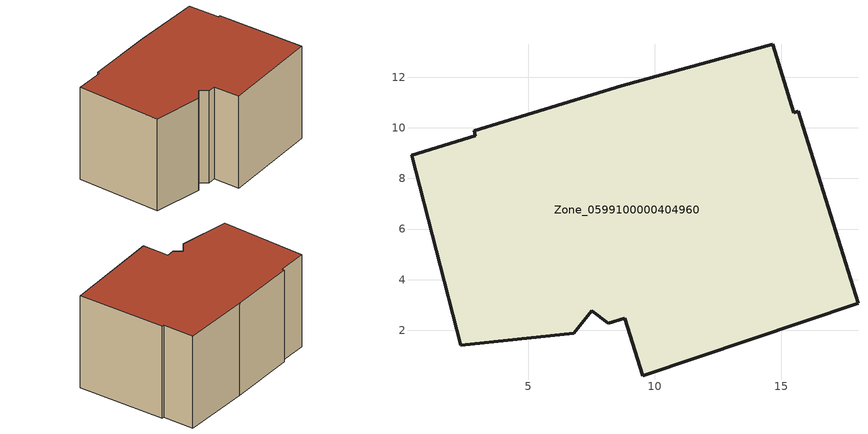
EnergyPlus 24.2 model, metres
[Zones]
Zone_0599100000404960
 floor ground (C_G): 14.66,13.29 15.5,10.6 15.68,10.66 18.04,3.07 9.53,0.21 8.82,2.48 8.16,2.28 7.52,2.77 6.82,1.89 2.34,1.41 0.4,8.92 2.92,9.68 2.87,9.87 8.71,11.67 z0
 wall outside (C_F): 15.5,10.6 14.66,13.29 8.71,11.67 2.87,9.87 2.92,9.68 0.4,8.92 2.34,1.41 6.82,1.89 7.52,2.77 8.16,2.28 8.82,2.48 9.53,0.21 18.04,3.07 15.68,10.66 15.5,10.6 z0:8.56
 roof outside (C_R): 0.4,8.92 2.34,1.41 6.82,1.89 7.52,2.77 8.16,2.28 8.82,2.48 9.53,0.21 18.04,3.07 15.68,10.66 15.5,10.6 14.66,13.29 8.71,11.67 2.87,9.87 2.92,9.68 z8.56
[BUILDING]
Pand.0599100000404960: North Axis=0; Terrain=City; Loads Convergence Tolerance Value=0.04; Temperature Convergence Tolerance Value=0.4; Solar Distribution=FullExterior; Maximum Number of Warmup Days=25; Minimum Number of Warmup Days=1
[Site:Location]
Rotterdam.The.Hague.AP_ZH_NLD Design_Conditions: Latitude=51.96; Longitude=4.45; Time Zone=1; Elevation=-4.5
[SITE:GROUNDTEMPERATURE:BUILDINGSURFACE]
18, 18, 18, 18, 18, 18, 18, 18, 18, 18, 18, 18
[MATERIAL] Thermal Absorptance=0.9; Solar Absorptance=0.7; Visible Absorptance=0.7
Name | Roughness | Thickness | Conductivity | Density | Specific Heat
G.D.1992-2005 | MediumSmooth | 0.15 | 0.06 | 540 | 1210
F.D.1992-2005 | Rough | 0.3 | 0.12 | 1920 | 840
R.D.1992-2005 | MediumRough | 0.2 | 0.08 | 1500 | 1000
[CONSTRUCTION]
C_G: G.D.1992-2005
C_F: F.D.1992-2005
C_R: R.D.1992-2005
[ZONE]
Zone_0599100000404960: Type=1; Multiplier=1; Ceiling Height=Autocalculate; Volume=Autocalculate; Floor Area=autocalculate; Part of Total Floor Area=Yes
[ZONEINFILTRATION:DESIGNFLOWRATE]
Infil_Zone_0599100000404960: Zone or ZoneList or Space or SpaceList=Zone_0599100000404960; Schedule=AlwaysOn; Design Flow Rate Calculation Method=Flow/Area; Flow Rate per Floor Area=0.0021; Constant Term Coefficient=1; Temperature Term Coefficient=0; Velocity Term Coefficient=0; Velocity Squared Term Coefficient=0
[HVACTEMPLATE:ZONE:IDEALLOADSAIRSYSTEM]
Zone_0599100000404960: Maximum Heating Supply Air Temperature=50; Minimum Cooling Supply Air Temperature=13; Maximum Heating Supply Air Humidity Ratio=0.0156; Minimum Cooling Supply Air Humidity Ratio=0.0077; Heating Limit=NoLimit; Cooling Limit=NoLimit; Dehumidification Control Type=ConstantSensibleHeatRatio; Cooling Sensible Heat Ratio=0.7; Dehumidification Setpoint=60; Humidification Control Type=None; Humidification Setpoint=30; Outdoor Air Method=None; Outdoor Air Flow Rate per Person=0.00944; Outdoor Air Flow Rate per Zone Floor Area=0; Outdoor Air Flow Rate per Zone=0; Demand Controlled Ventilation Type=None; Outdoor Air Economizer Type=NoEconomizer; Heat Recovery Type=None; Sensible Heat Recovery Effectiveness=0.7; Latent Heat Recovery Effectiveness=0.65
[ZONECONTROL:THERMOSTAT]
ThermostatControl_Zone_0599100000404960: Zone or ZoneList=Zone_0599100000404960; Control Type Schedule=DualSetpointControlType; Control 1=Thermostat_Zone_0599100000404960; Temperature Difference Between Cutout And Setpoint=0
[THERMOSTATSETPOINT:DUALSETPOINT]
Thermostat_Zone_0599100000404960: Heating Setpoint Temperature Schedule=HeatingSetpoint_Zone_0599100000404960; Cooling Setpoint Temperature Schedule=CoolingSetpoint_Zone_0599100000404960
[SCHEDULE:COMPACT]
HeatingSetpoint_Zone_0599100000404960: Through: 12/31, For: AllDays, Until: 24:00, 21
CoolingSetpoint_Zone_0599100000404960: Through: 12/31, For: AllDays, Until: 24:00, 24
DualSetpointControlType: Through: 12/31, For: AllDays, Until: 24:00, 4
AlwaysOn: Through: 12/31, For: AllDays, Until: 24:00, 1
